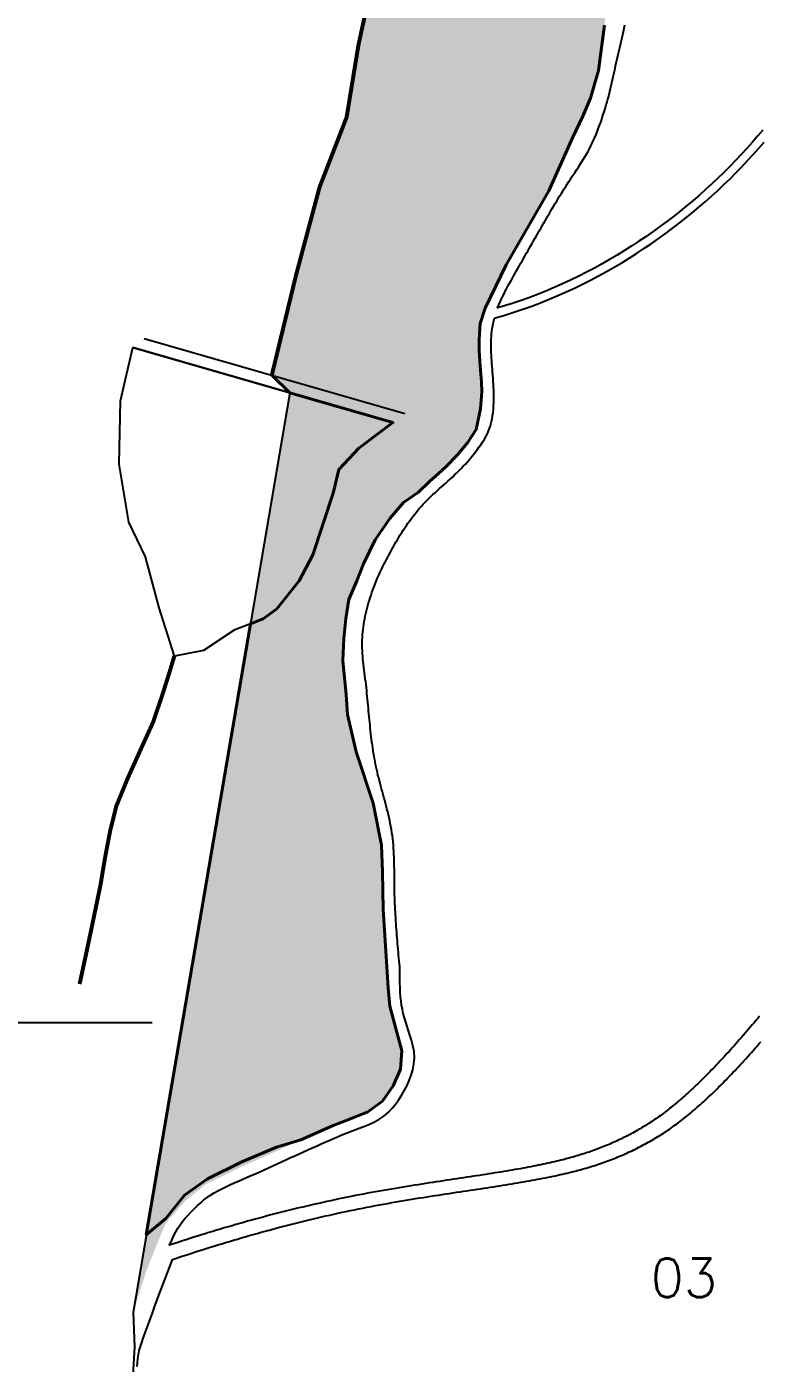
# Model space of a CAD drawing. Header units: millimetres. Extents: x 739154 to 742304, y 7812308 to 7816763.
# Drawn here: x 740225 to 740594, y 7814228 to 7814902 of the extents above; entities that cross this region are included whole.
import ezdxf
from ezdxf.enums import TextEntityAlignment as Align

# ---------------------------------------------------------------- set-up
doc = ezdxf.new("R2010")
doc.units = ezdxf.units.MM
doc.linetypes.add('CONTINUO', pattern=[0])
doc.layers.add('01140000038', color=1, linetype='Continuous', lineweight=25)
doc.layers.add('RESERVA', color=3, linetype='Continuous', lineweight=40)
for name, color, linetype in [('0114000038003', 5, 'Continuous'), ('0114000038004', 5, 'Continuous'), ('0114000038005', 5, 'Continuous'), ('CORREGO', 5, 'Continuous'), ('MALHA', 8, 'Continuous'), ('MARGEM', 5, 'Continuous'), ('REPRESA', 134, 'Continuous'), ('TEXTO_NUN_TAL', 7, 'Continuous')]:
    doc.layers.add(name, color=color, linetype=linetype)
doc.styles.add('Simplex', font='simplex.shx')

msp = doc.modelspace()

# ---------------------------------------------------------------- hatches: boundary and pattern name
at = {"layer": 'REPRESA'}
msp.add_hatch(color=134, dxfattribs=at).paths.add_polyline_path([(740369.33, 7814635.73), (740374.43, 7814651), (740379.53, 7814666.85), (740382.36, 7814678.73), (740392.56, 7814689.47), (740409.65, 7814702.42), (740357.71, 7814717.41), (740337.88, 7814600.97), (740344.39, 7814603.47), (740351.19, 7814608.57), (740362.53, 7814622.71)])
at = {"layer": 'RESERVA', "linetype": 'Continuous'}
h = msp.add_hatch(dxfattribs=at)
h.set_pattern_fill('GRASS', color=256, scale=30, style=0)
h.set_pattern_definition([(90, (-49.622, -43.414), (-21.21320343, 21.21320343), [5.625, -36.80140689]), (45, (-49.622, -43.414), (-21.21320344, 21.21320344), [5.625, -24.375]), (135, (-49.622, -43.414), (-21.21320344, -21.21320344), [5.625, -24.375])])
h.paths.add_polyline_path([(740865.49, 7815488.3), (740818.42, 7815520.2), (740797.2, 7815523), (740759.66, 7815519.22), (740673.14, 7815556.03), (740664.92, 7815565.49), (740618.76, 7815591.51), (740579.6, 7815609.39), (740525.45, 7815622.41), (740484.06, 7815623.44), (740448.46, 7815632.15), (740429.43, 7815641.94), (740435.93, 7815615.83), (740431.05, 7815576.44), (740426.43, 7815554.6), (740431.44, 7815519.74), (740440.05, 7815485.13), (740440.74, 7815461.93), (740432.26, 7815425.56), (740422.59, 7815402.51), (740418.09, 7815382.64), (740413.59, 7815362.78), (740409.48, 7815324.69), (740419.73, 7815280.33), (740424.76, 7815249.7), (740420.68, 7815196.82), (740424.73, 7815154.21), (740425.28, 7815114.85), (740423.4, 7815068.9), (740408.67, 7815025.2), (740399.2, 7814989.62), (740397.49, 7814948.99), (740398.49, 7814921.13), (740392.34, 7814892.8), (740386.35, 7814856.26), (740372.74, 7814821.06), (740360.95, 7814776.99), (740348.67, 7814726.26), (740357.71, 7814717.41), (740409.65, 7814702.42), (740392.56, 7814689.47), (740382.36, 7814678.73), (740379.53, 7814666.85), (740369.33, 7814635.73), (740362.53, 7814622.71), (740351.19, 7814608.57), (740344.39, 7814603.47), (740337.88, 7814600.97), (740278.76, 7814253.87), (740285.84, 7814275.91), (740291.41, 7814289.68), (740295.02, 7814298.54), (740305.01, 7814310.11), (740315.23, 7814318.45), (740332.98, 7814327.15), (740350.61, 7814335.08), (740363.23, 7814340.83), (740379.59, 7814348.06), (740388.25, 7814351.55), (740397.03, 7814354.99), (740404.43, 7814360.4), (740409.88, 7814368.05), (740413.57, 7814376.59), (740414.21, 7814385.81), (740408.08, 7814408.25), (740407.24, 7814417.49), (740404.84, 7814457.11), (740404.41, 7814475.96), (740403.89, 7814489.4), (740399.76, 7814510.5), (740391.15, 7814536.43), (740386.83, 7814555.26), (740386.13, 7814565.3), (740384.46, 7814582.46), (740384.88, 7814593.61), (740385.99, 7814603.65), (740387.53, 7814613.28), (740391.43, 7814622.62), (740394.78, 7814631.27), (740400.78, 7814643.26), (740408.17, 7814654), (740415, 7814662.09), (740422.57, 7814667.38), (740428.32, 7814672.8), (740432.46, 7814676.52), (740436.42, 7814680.17), (740442.07, 7814685.92), (740447.19, 7814692.16), (740451.63, 7814698.91), (740453.81, 7814709.32), (740454.5, 7814717.93), (740454.24, 7814722.8), (740453.62, 7814730.85), (740453.16, 7814738.89), (740453.2, 7814744.28), (740453.66, 7814752.39), (740456.07, 7814760.12), (740466.77, 7814781.9), (740478.74, 7814802.91), (740488.27, 7814819.15), (740495.2, 7814834.93), (740500.23, 7814846.15), (740505.4, 7814856.78), (740509.24, 7814865.94), (740513.23, 7814879.82), (740515.3, 7814895.18), (740516.34, 7814902.63), (740517.08, 7814912.23), (740516.49, 7814921.98), (740513.68, 7814937.19), (740507.04, 7814958.12), (740503.1, 7814970.97), (740501.05, 7814981.5), (740498.61, 7815000.2), (740494.58, 7815024.08), (740491.68, 7815050.82), (740490.54, 7815069.64), (740489.72, 7815085.77), (740488.67, 7815101.87), (740486.52, 7815123.26), (740484.24, 7815142.01), (740481.71, 7815155.2), (740474.46, 7815178.3), (740470.99, 7815194.07), (740468.47, 7815215.44), (740467.05, 7815228.91), (740466.46, 7815243.13), (740467.83, 7815255.67), (740470.8, 7815271.56), (740473.37, 7815287.49), (740477.06, 7815308.69), (740478.45, 7815316.64), (740480.27, 7815327.25), (740482, 7815337.87), (740484.95, 7815356.47), (740487.19, 7815369.73), (740488.66, 7815377.67), (740490.83, 7815388.21), (740492.93, 7815398.8), (740497.17, 7815411.58), (740503.85, 7815429.18), (740507.52, 7815439.35), (740511.24, 7815457.76), (740513.7, 7815468.25), (740515.19, 7815476.46), (740516.62, 7815484.1), (740518.81, 7815494.57), (740521.01, 7815505.18), (740523, 7815513.07), (740528.42, 7815520.1), (740536.9, 7815525.39), (740552.49, 7815529.15), (740571.32, 7815529.86), (740585, 7815529.72), (740595.57, 7815528.33), (740606.98, 7815524.43), (740613.33, 7815518.66), (740619.02, 7815509.72), (740625.68, 7815500.25), (740639.04, 7815490.95), (740651.07, 7815484.99), (740661.04, 7815480.94), (740670.99, 7815476.82), (740688.27, 7815469.35), (740700.34, 7815464.42), (740721.27, 7815457.74), (740734.18, 7815453.95), (740751.93, 7815446.76), (740761.65, 7815443.02), (740774.59, 7815439.32), (740787.5, 7815435.59), (740797.78, 7815432.47), (740810.65, 7815428.47), (740829.96, 7815421.41), (740840.23, 7815415.44), (740849.55, 7815408.57), (740860.31, 7815400.5), (740868.21, 7815394.67), (740876.9, 7815388.32), (740883.69, 7815383.91), (740890.47, 7815379.52), (740896.58, 7815374.35), (740902.72, 7815367.59), (740911.06, 7815358.92), (740921.37, 7815351.47), (740936.3, 7815344.99), (740944.86, 7815342.15), (740961.15, 7815338.78), (740976.9, 7815338.15), (740984.96, 7815338.59), (740998.37, 7815339.85), (741006.41, 7815340.58), (741019.82, 7815341.47), (741030.58, 7815341.78), (741041.48, 7815341.82), (741056.28, 7815342.01), (741070.95, 7815341.25), (741077.69, 7815341.76), (741091.68, 7815340.21), (741106.38, 7815340.25), (741127.38, 7815339.01), (741148.89, 7815338.43), (741174.2, 7815337.8), (741191.09, 7815337.77), (741216.08, 7815336.68), (741232.89, 7815334.76), (741247.09, 7815332.61), (741256.76, 7815331.01), (741264.06, 7815329.76), (741273.92, 7815327.85), (741282.28, 7815325.75), (741292.48, 7815322.17), (741301.07, 7815317.61), (741309.71, 7815311.55), (741316.61, 7815305.41), (741324.92, 7815296.07), (741333.22, 7815285.16), (741339.22, 7815276.35), (741346.63, 7815263.62), (741351.82, 7815252.59), (741356.37, 7815240.58), (741359.66, 7815229.21), (741362.24, 7815216.92), (741364.9, 7815203.55), (741367.29, 7815193.22), (741371.1, 7815179), (741375.9, 7815162.02), (741380.73, 7815143.44), (741384.28, 7815125.6), (741386.28, 7815109.88), (741387.69, 7815085.08), (741395.19, 7815084.98), (741395.03, 7815113.58), (741406.3, 7815310.39), (741373.4, 7815338.86), (741340.51, 7815367.34), (741327.33, 7815389.55), (741307.15, 7815409.76), (741280.54, 7815419.27), (741241.71, 7815413.71), (741200.32, 7815414.73), (741177.67, 7815417.01), (741155.02, 7815419.29), (741148.37, 7815426.35), (741143.57, 7815436.92), (741094.14, 7815442.8), (741023.02, 7815440.89), (740962.84, 7815452.25), (740923.56, 7815470.72)])

# ---------------------------------------------------------------- linework, layer by layer
at = {"layer": '01140000038', "color": 1}
msp.add_lwpolyline([(740398.49, 7814921.13), (740392.34, 7814892.8), (740386.35, 7814856.26), (740372.74, 7814821.06), (740360.95, 7814776.99), (740354.81, 7814751.63), (740348.67, 7814726.26), (740357.71, 7814717.41), (740278.76, 7814253.87), (740279.55, 7814236.54), (740277.9, 7814208.45), (740272.37, 7814184.96), (740233.23, 7813988.1), (740157.99, 7813533.59)], dxfattribs=at)
at = {"layer": '0114000038003'}
msp.add_lwpolyline([(740280.88, 7814226.65), (740280.97, 7814228.77), (740281.16, 7814230.78), (740281.47, 7814232.73), (740281.91, 7814234.72), (740282.47, 7814236.75), (740283.13, 7814238.84), (740283.88, 7814240.99), (740284.68, 7814243.18), (740285.52, 7814245.43), (740286.37, 7814247.7), (740287.2, 7814249.97), (740288.03, 7814252.23), (740288.84, 7814254.49), (740289.66, 7814256.73), (740290.47, 7814258.97), (740291.28, 7814261.21), (740292.09, 7814263.44), (740292.9, 7814265.66), (740293.72, 7814267.87), (740294.55, 7814270.08), (740295.38, 7814272.27), (740296.22, 7814274.46), (740297.07, 7814276.65), (740297.93, 7814278.82), (740298.65, 7814280.59), (740300.12, 7814281.08), (740302.04, 7814281.73), (740303.96, 7814282.37), (740305.89, 7814283.01), (740307.83, 7814283.64), (740309.76, 7814284.27), (740311.7, 7814284.89), (740313.65, 7814285.52), (740315.59, 7814286.13), (740317.54, 7814286.75), (740319.5, 7814287.36), (740321.46, 7814287.96), (740323.42, 7814288.56), (740325.39, 7814289.16), (740327.36, 7814289.75), (740329.33, 7814290.34), (740331.31, 7814290.93), (740333.29, 7814291.51), (740335.27, 7814292.08), (740337.26, 7814292.65), (740339.25, 7814293.22), (740341.25, 7814293.78), (740343.25, 7814294.33), (740345.25, 7814294.89), (740347.26, 7814295.43), (740349.27, 7814295.97), (740351.29, 7814296.51), (740353.31, 7814297.04), (740355.33, 7814297.57), (740357.36, 7814298.09), (740359.39, 7814298.61), (740361.42, 7814299.12), (740363.46, 7814299.62), (740365.5, 7814300.12), (740367.55, 7814300.62), (740369.6, 7814301.11), (740371.65, 7814301.59), (740373.71, 7814302.07), (740375.77, 7814302.54), (740377.84, 7814303.01), (740379.91, 7814303.47), (740381.98, 7814303.93), (740384.06, 7814304.38), (740386.14, 7814304.82), (740388.23, 7814305.26), (740390.32, 7814305.69), (740392.41, 7814306.12), (740394.51, 7814306.54), (740396.61, 7814306.95), (740398.71, 7814307.36), (740400.82, 7814307.76), (740402.92, 7814308.15), (740405, 7814308.53), (740407.07, 7814308.9), (740409.12, 7814309.27), (740411.16, 7814309.62), (740413.18, 7814309.97), (740415.19, 7814310.31), (740417.19, 7814310.65), (740419.16, 7814310.97), (740421.13, 7814311.3), (740423.08, 7814311.61), (740425.01, 7814311.92), (740426.92, 7814312.22), (740428.83, 7814312.52), (740430.71, 7814312.81), (740432.58, 7814313.1), (740434.44, 7814313.38), (740436.28, 7814313.66), (740438.1, 7814313.94), (740439.91, 7814314.21), (740441.7, 7814314.48), (740443.48, 7814314.75), (740445.24, 7814315.01), (740446.98, 7814315.27), (740448.71, 7814315.53), (740450.42, 7814315.79), (740452.11, 7814316.04), (740453.79, 7814316.29), (740455.45, 7814316.54), (740457.1, 7814316.79), (740458.73, 7814317.04), (740460.34, 7814317.29), (740461.94, 7814317.54), (740463.52, 7814317.79), (740465.08, 7814318.03), (740466.63, 7814318.28), (740468.16, 7814318.53), (740469.67, 7814318.77), (740471.17, 7814319.02), (740472.65, 7814319.27), (740474.11, 7814319.52), (740475.56, 7814319.77), (740476.98, 7814320.02), (740478.4, 7814320.27), (740479.79, 7814320.52), (740481.17, 7814320.77), (740482.53, 7814321.02), (740483.87, 7814321.28), (740485.2, 7814321.53), (740486.51, 7814321.79), (740487.8, 7814322.05), (740489.07, 7814322.31), (740490.33, 7814322.57), (740491.57, 7814322.84), (740492.79, 7814323.1), (740493.99, 7814323.37), (740495.17, 7814323.63), (740496.34, 7814323.9), (740497.49, 7814324.18), (740498.62, 7814324.45), (740499.74, 7814324.72), (740500.83, 7814325), (740501.91, 7814325.28), (740502.98, 7814325.56), (740504.02, 7814325.84), (740505.04, 7814326.12), (740506.06, 7814326.4), (740507.06, 7814326.69), (740508.04, 7814326.98), (740509.02, 7814327.28), (740509.98, 7814327.57), (740510.93, 7814327.87), (740511.87, 7814328.17), (740512.8, 7814328.48), (740513.74, 7814328.8), (740514.68, 7814329.12), (740515.61, 7814329.45), (740516.55, 7814329.78), (740517.47, 7814330.12), (740518.4, 7814330.46), (740519.32, 7814330.81), (740520.24, 7814331.17), (740521.16, 7814331.53), (740522.08, 7814331.9), (740522.99, 7814332.27), (740523.89, 7814332.65), (740524.8, 7814333.03), (740525.7, 7814333.42), (740526.59, 7814333.82), (740527.48, 7814334.22), (740528.37, 7814334.62), (740529.25, 7814335.03), (740530.13, 7814335.44), (740531, 7814335.86), (740531.87, 7814336.29), (740532.73, 7814336.72), (740533.59, 7814337.15), (740534.44, 7814337.59), (740535.29, 7814338.03), (740536.13, 7814338.48), (740536.97, 7814338.93), (740537.8, 7814339.38), (740538.62, 7814339.84), (740539.44, 7814340.31), (740540.25, 7814340.77), (740541.06, 7814341.25), (740541.86, 7814341.72), (740542.65, 7814342.2), (740543.44, 7814342.68), (740544.22, 7814343.17), (740545, 7814343.66), (740545.77, 7814344.15), (740546.53, 7814344.65), (740547.28, 7814345.15), (740548.03, 7814345.65), (740548.78, 7814346.16), (740549.51, 7814346.67), (740550.25, 7814347.19), (740550.99, 7814347.72), (740551.74, 7814348.27), (740552.5, 7814348.82), (740553.26, 7814349.39), (740554.02, 7814349.97), (740554.79, 7814350.56), (740555.56, 7814351.16), (740556.34, 7814351.77), (740557.12, 7814352.4), (740557.92, 7814353.04), (740558.71, 7814353.69), (740559.51, 7814354.36), (740560.32, 7814355.03), (740561.13, 7814355.72), (740561.95, 7814356.43), (740562.77, 7814357.14), (740563.6, 7814357.87), (740564.44, 7814358.61), (740565.27, 7814359.36), (740566.12, 7814360.13), (740566.97, 7814360.9), (740567.82, 7814361.69), (740568.68, 7814362.5), (740569.54, 7814363.31), (740570.41, 7814364.14), (740571.28, 7814364.97), (740572.15, 7814365.82), (740573.03, 7814366.68), (740573.91, 7814367.56), (740574.8, 7814368.44), (740575.69, 7814369.34), (740576.59, 7814370.25), (740577.49, 7814371.17), (740578.39, 7814372.1), (740579.3, 7814373.04), (740580.21, 7814373.99), (740581.12, 7814374.95), (740582.03, 7814375.91), (740582.95, 7814376.89), (740583.86, 7814377.87), (740584.78, 7814378.86), (740585.7, 7814379.86), (740586.61, 7814380.87), (740587.54, 7814381.89), (740588.46, 7814382.92), (740589.38, 7814383.95), (740590.31, 7814384.99), (740591.24, 7814386.04), (740592.17, 7814387.1), (740593.1, 7814388.17), (740594.03, 7814389.25), (740594.97, 7814390.33)], dxfattribs=at)
at = {"layer": '0114000038004'}
msp.add_lwpolyline([(740594.34, 7814403.24), (740593.42, 7814402.14), (740592.5, 7814401.04), (740591.59, 7814399.94), (740590.67, 7814398.86), (740589.76, 7814397.78), (740588.85, 7814396.71), (740587.95, 7814395.65), (740587.04, 7814394.6), (740586.14, 7814393.55), (740585.24, 7814392.52), (740584.34, 7814391.49), (740583.45, 7814390.47), (740582.55, 7814389.45), (740581.66, 7814388.45), (740580.77, 7814387.45), (740579.88, 7814386.47), (740578.99, 7814385.49), (740578.11, 7814384.51), (740577.23, 7814383.55), (740576.34, 7814382.6), (740575.47, 7814381.65), (740574.59, 7814380.71), (740573.71, 7814379.78), (740572.84, 7814378.85), (740571.96, 7814377.94), (740571.09, 7814377.03), (740570.22, 7814376.13), (740569.36, 7814375.25), (740568.5, 7814374.37), (740567.64, 7814373.51), (740566.79, 7814372.66), (740565.94, 7814371.82), (740565.1, 7814370.99), (740564.26, 7814370.17), (740563.42, 7814369.36), (740562.59, 7814368.56), (740561.77, 7814367.78), (740560.95, 7814367.01), (740560.13, 7814366.25), (740559.32, 7814365.5), (740558.51, 7814364.76), (740557.71, 7814364.03), (740556.92, 7814363.32), (740556.12, 7814362.62), (740555.34, 7814361.93), (740554.56, 7814361.25), (740553.78, 7814360.59), (740553.01, 7814359.93), (740552.25, 7814359.29), (740551.49, 7814358.66), (740550.74, 7814358.05), (740549.99, 7814357.44), (740549.25, 7814356.85), (740548.52, 7814356.27), (740547.79, 7814355.7), (740547.07, 7814355.15), (740546.35, 7814354.6), (740545.63, 7814354.07), (740544.92, 7814353.54), (740544.22, 7814353.03), (740543.52, 7814352.53), (740542.83, 7814352.04), (740542.14, 7814351.56), (740541.45, 7814351.08), (740540.75, 7814350.61), (740540.05, 7814350.14), (740539.34, 7814349.68), (740538.62, 7814349.21), (740537.9, 7814348.75), (740537.17, 7814348.3), (740536.44, 7814347.84), (740535.7, 7814347.39), (740534.95, 7814346.94), (740534.2, 7814346.5), (740533.44, 7814346.06), (740532.67, 7814345.62), (740531.9, 7814345.19), (740531.13, 7814344.76), (740530.35, 7814344.33), (740529.56, 7814343.91), (740528.77, 7814343.49), (740527.97, 7814343.07), (740527.17, 7814342.66), (740526.37, 7814342.26), (740525.55, 7814341.85), (740524.74, 7814341.45), (740523.92, 7814341.06), (740523.09, 7814340.67), (740522.26, 7814340.29), (740521.43, 7814339.9), (740520.59, 7814339.53), (740519.75, 7814339.16), (740518.9, 7814338.79), (740518.05, 7814338.43), (740517.2, 7814338.07), (740516.34, 7814337.72), (740515.49, 7814337.37), (740514.62, 7814337.03), (740513.76, 7814336.69), (740512.89, 7814336.36), (740512.02, 7814336.03), (740511.14, 7814335.71), (740510.27, 7814335.4), (740509.39, 7814335.09), (740508.51, 7814334.78), (740507.62, 7814334.48), (740506.74, 7814334.19), (740505.86, 7814333.9), (740504.97, 7814333.62), (740504.07, 7814333.34), (740503.16, 7814333.06), (740502.23, 7814332.78), (740501.29, 7814332.51), (740500.35, 7814332.24), (740499.38, 7814331.97), (740498.41, 7814331.7), (740497.41, 7814331.43), (740496.4, 7814331.17), (740495.37, 7814330.91), (740494.33, 7814330.64), (740493.26, 7814330.38), (740492.18, 7814330.12), (740491.09, 7814329.86), (740489.97, 7814329.61), (740488.84, 7814329.35), (740487.69, 7814329.1), (740486.52, 7814328.84), (740485.33, 7814328.59), (740484.13, 7814328.34), (740482.91, 7814328.09), (740481.68, 7814327.84), (740480.42, 7814327.59), (740479.15, 7814327.35), (740477.86, 7814327.1), (740476.56, 7814326.86), (740475.23, 7814326.61), (740473.89, 7814326.37), (740472.54, 7814326.13), (740471.17, 7814325.89), (740469.78, 7814325.65), (740468.37, 7814325.41), (740466.95, 7814325.17), (740465.51, 7814324.93), (740464.05, 7814324.69), (740462.58, 7814324.45), (740461.09, 7814324.21), (740459.58, 7814323.97), (740458.06, 7814323.73), (740456.52, 7814323.49), (740454.97, 7814323.25), (740453.4, 7814323.01), (740451.81, 7814322.77), (740450.21, 7814322.53), (740448.59, 7814322.28), (740446.96, 7814322.03), (740445.3, 7814321.79), (740443.64, 7814321.54), (740441.95, 7814321.29), (740440.25, 7814321.03), (740438.54, 7814320.77), (740436.8, 7814320.51), (740435.06, 7814320.25), (740433.29, 7814319.99), (740431.52, 7814319.72), (740429.72, 7814319.44), (740427.91, 7814319.17), (740426.09, 7814318.89), (740424.25, 7814318.6), (740422.39, 7814318.31), (740420.52, 7814318.02), (740418.63, 7814317.72), (740416.73, 7814317.41), (740414.82, 7814317.1), (740412.88, 7814316.78), (740410.94, 7814316.45), (740408.98, 7814316.12), (740407, 7814315.78), (740405.01, 7814315.44), (740403, 7814315.08), (740400.98, 7814314.72), (740398.94, 7814314.35), (740396.89, 7814313.97), (740394.83, 7814313.58), (740392.76, 7814313.19), (740390.7, 7814312.79), (740388.64, 7814312.38), (740386.58, 7814311.96), (740384.53, 7814311.54), (740382.49, 7814311.12), (740380.44, 7814310.69), (740378.4, 7814310.25), (740376.36, 7814309.81), (740374.33, 7814309.36), (740372.3, 7814308.91), (740370.28, 7814308.45), (740368.26, 7814307.98), (740366.24, 7814307.51), (740364.23, 7814307.04), (740362.22, 7814306.56), (740360.21, 7814306.07), (740358.21, 7814305.58), (740356.21, 7814305.09), (740354.22, 7814304.59), (740352.22, 7814304.08), (740350.24, 7814303.57), (740348.25, 7814303.05), (740346.27, 7814302.53), (740344.3, 7814302.01), (740342.33, 7814301.48), (740340.36, 7814300.94), (740338.39, 7814300.4), (740336.43, 7814299.86), (740334.47, 7814299.31), (740332.52, 7814298.76), (740330.57, 7814298.2), (740328.62, 7814297.64), (740326.68, 7814297.07), (740324.74, 7814296.5), (740322.81, 7814295.93), (740320.88, 7814295.35), (740318.95, 7814294.77), (740317.02, 7814294.18), (740315.1, 7814293.59), (740313.19, 7814293), (740311.27, 7814292.4), (740309.36, 7814291.79), (740307.46, 7814291.19), (740305.55, 7814290.58), (740303.66, 7814289.96), (740301.76, 7814289.35), (740299.87, 7814288.73), (740297.98, 7814288.1), (740297.19, 7814287.84), (740297.19, 7814287.84), (740298.44, 7814290.64), (740299.4, 7814292.67), (740300.38, 7814294.6), (740301.4, 7814296.39), (740302.49, 7814298.08), (740303.71, 7814299.73), (740305.04, 7814301.37), (740306.48, 7814302.99), (740308.01, 7814304.61), (740309.61, 7814306.21), (740311.23, 7814307.77), (740312.86, 7814309.23), (740314.5, 7814310.61), (740316.15, 7814311.88), (740317.86, 7814313.05), (740319.65, 7814314.16), (740321.53, 7814315.23), (740323.48, 7814316.25), (740325.5, 7814317.24), (740327.58, 7814318.21), (740329.72, 7814319.16), (740331.9, 7814320.12), (740334.11, 7814321.09), (740336.32, 7814322.06), (740338.53, 7814323.04), (740340.72, 7814324.02), (740342.92, 7814325.01), (740345.11, 7814326), (740347.29, 7814326.98), (740349.47, 7814327.97), (740351.65, 7814328.96), (740353.82, 7814329.95), (740355.99, 7814330.94), (740358.15, 7814331.93), (740360.31, 7814332.91), (740362.47, 7814333.89), (740364.63, 7814334.87), (740366.79, 7814335.85), (740368.94, 7814336.82), (740371.1, 7814337.79), (740373.25, 7814338.75), (740375.4, 7814339.7), (740377.54, 7814340.65), (740379.69, 7814341.58), (740381.84, 7814342.5), (740384, 7814343.4), (740386.16, 7814344.28), (740388.34, 7814345.15), (740390.52, 7814345.99), (740392.73, 7814346.82), (740395.04, 7814347.68), (740397.47, 7814348.63), (740399.98, 7814349.75), (740402.53, 7814351.11), (740405.05, 7814352.81), (740407.37, 7814354.8), (740409.38, 7814356.94), (740411.14, 7814359.12), (740412.71, 7814361.31), (740414.17, 7814363.54), (740415.55, 7814365.87), (740416.81, 7814368.3), (740417.94, 7814370.84), (740418.9, 7814373.49), (740419.68, 7814376.27), (740420.23, 7814379.19), (740420.47, 7814382.28), (740420.32, 7814385.48), (740419.78, 7814388.48), (740419.04, 7814391.17), (740418.25, 7814393.6), (740417.5, 7814395.86), (740416.78, 7814398.09), (740416.1, 7814400.28), (740415.48, 7814402.44), (740414.92, 7814404.56), (740414.45, 7814406.66), (740414.07, 7814408.74), (740413.77, 7814410.87), (740413.54, 7814413.04), (740413.37, 7814415.25), (740413.25, 7814417.5), (740413.17, 7814419.8), (740413.13, 7814422.12), (740413.1, 7814424.48), (740413.09, 7814428.15), (740412.96, 7814429.61), (740412.82, 7814431.07), (740412.69, 7814432.52), (740412.57, 7814433.97), (740412.44, 7814435.43), (740412.31, 7814436.88), (740412.19, 7814438.33), (740412.06, 7814439.78), (740411.94, 7814441.23), (740411.82, 7814442.67), (740411.71, 7814444.12), (740411.6, 7814445.57), (740411.49, 7814447.01), (740411.38, 7814448.45), (740411.28, 7814449.9), (740411.19, 7814451.34), (740411.09, 7814452.78), (740411.01, 7814454.22), (740410.92, 7814455.66), (740410.85, 7814457.09), (740410.78, 7814458.53), (740410.71, 7814459.97), (740410.65, 7814461.4), (740410.6, 7814462.84), (740410.55, 7814464.27), (740410.52, 7814465.71), (740410.49, 7814467.14), (740410.46, 7814468.58), (740410.45, 7814470.02), (740410.43, 7814471.47), (740410.42, 7814472.93), (740410.42, 7814474.4), (740410.41, 7814475.88), (740410.39, 7814477.36), (740410.37, 7814478.85), (740410.35, 7814480.35), (740410.31, 7814481.86), (740410.26, 7814483.37), (740410.2, 7814484.89), (740410.12, 7814486.42), (740410.02, 7814487.95), (740409.91, 7814489.5), (740409.76, 7814491.04), (740409.59, 7814492.59), (740409.4, 7814494.15), (740409.17, 7814495.69), (740408.93, 7814497.23), (740408.66, 7814498.75), (740408.37, 7814500.27), (740408.06, 7814501.78), (740407.74, 7814503.27), (740407.4, 7814504.76), (740407.05, 7814506.24), (740406.69, 7814507.71), (740406.31, 7814509.18), (740405.93, 7814510.63), (740405.55, 7814512.07), (740405.16, 7814513.51), (740404.77, 7814514.93), (740404.38, 7814516.35), (740403.99, 7814517.76), (740403.61, 7814519.16), (740403.23, 7814520.55), (740402.87, 7814521.93), (740402.51, 7814523.31), (740402.16, 7814524.68), (740401.83, 7814526.04), (740401.52, 7814527.4), (740401.22, 7814528.76), (740400.94, 7814530.12), (740400.67, 7814531.5), (740400.42, 7814532.87), (740400.17, 7814534.26), (740399.94, 7814535.65), (740399.73, 7814537.04), (740399.52, 7814538.45), (740399.32, 7814539.85), (740399.13, 7814541.27), (740398.95, 7814542.68), (740398.78, 7814544.11), (740398.62, 7814545.53), (740398.46, 7814546.96), (740398.3, 7814548.4), (740398.16, 7814549.84), (740398.01, 7814551.28), (740397.87, 7814552.72), (740397.73, 7814554.17), (740397.6, 7814555.62), (740397.46, 7814557.08), (740397.33, 7814558.54), (740397.19, 7814560), (740397.05, 7814561.46), (740396.91, 7814562.93), (740396.77, 7814564.4), (740396.62, 7814565.88), (740396.46, 7814567.36), (740396.3, 7814568.84), (740396.13, 7814570.32), (740395.95, 7814571.81), (740395.76, 7814573.29), (740395.58, 7814574.75), (740395.39, 7814576.2), (740395.21, 7814577.64), (740395.04, 7814579.07), (740394.87, 7814580.48), (740394.72, 7814581.89), (740394.58, 7814583.28), (740394.46, 7814584.66), (740394.36, 7814586.02), (740394.29, 7814587.38), (740394.24, 7814588.72), (740394.22, 7814590.05), (740394.22, 7814591.38), (740394.26, 7814592.71), (740394.33, 7814594.05), (740394.42, 7814595.39), (740394.54, 7814596.73), (740394.68, 7814598.08), (740394.86, 7814599.43), (740395.05, 7814600.77), (740395.27, 7814602.12), (740395.52, 7814603.46), (740395.78, 7814604.81), (740396.07, 7814606.15), (740396.38, 7814607.49), (740396.71, 7814608.82), (740397.06, 7814610.15), (740397.43, 7814611.48), (740397.82, 7814612.8), (740398.23, 7814614.12), (740398.66, 7814615.43), (740399.11, 7814616.74), (740399.57, 7814618.05), (740400.05, 7814619.35), (740400.55, 7814620.64), (740401.07, 7814621.93), (740401.6, 7814623.22), (740402.15, 7814624.5), (740402.71, 7814625.78), (740403.29, 7814627.05), (740403.88, 7814628.32), (740404.49, 7814629.59), (740405.11, 7814630.85), (740405.74, 7814632.11), (740406.39, 7814633.37), (740407.05, 7814634.63), (740407.71, 7814635.88), (740408.39, 7814637.13), (740409.08, 7814638.38), (740409.78, 7814639.63), (740410.49, 7814640.87), (740411.21, 7814642.11), (740411.93, 7814643.33), (740412.66, 7814644.55), (740413.4, 7814645.76), (740414.15, 7814646.96), (740414.91, 7814648.14), (740415.68, 7814649.31), (740416.46, 7814650.47), (740417.25, 7814651.62), (740418.05, 7814652.75), (740418.86, 7814653.87), (740419.69, 7814654.97), (740420.53, 7814656.06), (740421.38, 7814657.12), (740422.25, 7814658.17), (740423.13, 7814659.2), (740424.03, 7814660.22), (740424.94, 7814661.21), (740425.88, 7814662.19), (740426.84, 7814663.17), (740427.82, 7814664.13), (740428.83, 7814665.1), (740429.85, 7814666.06), (740430.89, 7814667.03), (740431.95, 7814667.99), (740433.02, 7814668.96), (740434.1, 7814669.93), (740435.19, 7814670.91), (740436.29, 7814671.9), (740437.39, 7814672.89), (740438.5, 7814673.91), (740439.61, 7814674.93), (740440.72, 7814675.97), (740441.82, 7814677.03), (740442.92, 7814678.11), (740444.02, 7814679.22), (740445.1, 7814680.35), (740446.16, 7814681.49), (740447.2, 7814682.66), (740448.22, 7814683.84), (740449.22, 7814685.04), (740450.2, 7814686.24), (740451.15, 7814687.47), (740452.1, 7814688.7), (740453.02, 7814689.95), (740453.94, 7814691.23), (740454.87, 7814692.59), (740455.79, 7814694.04), (740456.67, 7814695.59), (740457.49, 7814697.25), (740458.19, 7814698.98), (740458.77, 7814700.71), (740459.24, 7814702.44), (740459.62, 7814704.16), (740459.91, 7814705.86), (740460.13, 7814707.54), (740460.29, 7814709.2), (740460.41, 7814710.82), (740460.48, 7814712.43), (740460.52, 7814714.03), (740460.53, 7814715.61), (740460.51, 7814717.17), (740460.47, 7814718.73), (740460.4, 7814720.27), (740460.32, 7814721.79), (740460.23, 7814723.3), (740460.12, 7814724.8), (740460, 7814726.29), (740459.89, 7814727.76), (740459.77, 7814729.22), (740459.65, 7814730.67), (740459.54, 7814732.1), (740459.44, 7814733.52), (740459.34, 7814734.93), (740459.26, 7814736.33), (740459.2, 7814737.72), (740459.16, 7814739.09), (740459.13, 7814740.46), (740459.13, 7814741.81), (740459.16, 7814743.16), (740459.22, 7814744.49), (740459.3, 7814745.83), (740459.41, 7814747.15), (740459.56, 7814748.47), (740459.73, 7814749.78), (740459.94, 7814751.08), (740460.18, 7814752.36), (740460.45, 7814753.63), (740460.8, 7814755.05), (740461.33, 7814755.19), (740466.02, 7814756.55), (740470.63, 7814758), (740475.18, 7814759.52), (740479.66, 7814761.12), (740484.08, 7814762.79), (740488.43, 7814764.54), (740492.72, 7814766.35), (740496.95, 7814768.22), (740501.12, 7814770.15), (740505.23, 7814772.15), (740509.28, 7814774.2), (740513.27, 7814776.31), (740517.21, 7814778.47), (740521.1, 7814780.69), (740524.93, 7814782.95), (740528.7, 7814785.27), (740532.43, 7814787.63), (740536.1, 7814790.04), (740539.73, 7814792.49), (740543.3, 7814794.99), (740546.82, 7814797.54), (740550.3, 7814800.13), (740553.73, 7814802.76), (740557.11, 7814805.43), (740560.45, 7814808.15), (740563.73, 7814810.9), (740566.98, 7814813.7), (740570.17, 7814816.54), (740573.32, 7814819.42), (740576.42, 7814822.34), (740579.48, 7814825.3), (740582.49, 7814828.3), (740585.45, 7814831.33), (740588.36, 7814834.4), (740591.21, 7814837.49), (740594, 7814840.62), (740596.74, 7814843.76)], dxfattribs=at)
at = {"layer": '0114000038005'}
msp.add_lwpolyline([(740596, 7814849.79), (740593.36, 7814846.66), (740590.66, 7814843.56), (740587.91, 7814840.49), (740585.1, 7814837.44), (740582.24, 7814834.42), (740579.33, 7814831.43), (740576.36, 7814828.48), (740573.35, 7814825.56), (740570.29, 7814822.69), (740567.19, 7814819.85), (740564.04, 7814817.05), (740560.85, 7814814.3), (740557.61, 7814811.58), (740554.32, 7814808.91), (740550.99, 7814806.27), (740547.61, 7814803.68), (740544.19, 7814801.13), (740540.72, 7814798.63), (740537.2, 7814796.16), (740533.63, 7814793.75), (740530.01, 7814791.37), (740526.35, 7814789.05), (740522.63, 7814786.77), (740518.86, 7814784.54), (740515.04, 7814782.36), (740511.16, 7814780.24), (740507.23, 7814778.16), (740503.25, 7814776.14), (740499.21, 7814774.18), (740495.11, 7814772.28), (740490.95, 7814770.44), (740486.74, 7814768.66), (740482.46, 7814766.95), (740478.13, 7814765.3), (740473.72, 7814763.73), (740469.26, 7814762.24), (740464.73, 7814760.82), (740462.38, 7814760.14), (740463.88, 7814763.56), (740464.44, 7814764.8), (740465.04, 7814766.05), (740465.65, 7814767.3), (740466.29, 7814768.55), (740466.95, 7814769.8), (740467.62, 7814771.06), (740468.3, 7814772.32), (740469, 7814773.59), (740469.7, 7814774.86), (740470.41, 7814776.14), (740471.12, 7814777.41), (740471.84, 7814778.68), (740472.55, 7814779.95), (740473.27, 7814781.22), (740473.99, 7814782.49), (740474.71, 7814783.75), (740475.43, 7814785.02), (740476.15, 7814786.29), (740476.87, 7814787.55), (740477.6, 7814788.82), (740478.32, 7814790.09), (740479.05, 7814791.35), (740479.77, 7814792.62), (740480.5, 7814793.89), (740481.22, 7814795.16), (740481.95, 7814796.43), (740482.67, 7814797.7), (740483.39, 7814798.96), (740484.12, 7814800.23), (740484.84, 7814801.49), (740485.57, 7814802.76), (740486.3, 7814804.02), (740487.02, 7814805.27), (740487.75, 7814806.53), (740488.48, 7814807.78), (740489.22, 7814809.04), (740489.95, 7814810.28), (740490.69, 7814811.53), (740491.43, 7814812.77), (740492.18, 7814814.01), (740492.92, 7814815.25), (740493.67, 7814816.48), (740494.43, 7814817.71), (740495.19, 7814818.94), (740495.95, 7814820.16), (740496.72, 7814821.38), (740497.49, 7814822.59), (740498.27, 7814823.8), (740499.05, 7814825.01), (740499.84, 7814826.21), (740500.63, 7814827.41), (740501.44, 7814828.62), (740502.26, 7814829.84), (740503.08, 7814831.08), (740503.91, 7814832.33), (740504.74, 7814833.61), (740505.56, 7814834.91), (740506.37, 7814836.23), (740507.17, 7814837.58), (740507.95, 7814838.96), (740508.7, 7814840.37), (740509.42, 7814841.79), (740510.11, 7814843.22), (740510.77, 7814844.65), (740511.39, 7814846.09), (740511.99, 7814847.53), (740512.56, 7814848.96), (740513.12, 7814850.4), (740513.65, 7814851.83), (740514.17, 7814853.26), (740514.67, 7814854.69), (740515.16, 7814856.13), (740515.64, 7814857.57), (740516.1, 7814859.02), (740516.56, 7814860.47), (740516.99, 7814861.93), (740517.42, 7814863.39), (740517.83, 7814864.86), (740518.22, 7814866.33), (740518.6, 7814867.8), (740518.96, 7814869.27), (740519.31, 7814870.73), (740519.65, 7814872.19), (740519.98, 7814873.65), (740520.31, 7814875.09), (740520.63, 7814876.54), (740520.94, 7814877.97), (740521.25, 7814879.4), (740521.57, 7814880.82), (740521.88, 7814882.23), (740522.2, 7814883.63), (740522.52, 7814885.03), (740522.85, 7814886.44), (740523.18, 7814887.85), (740523.52, 7814889.26), (740523.86, 7814890.68), (740524.2, 7814892.1), (740524.55, 7814893.53), (740524.89, 7814894.97), (740525.23, 7814896.43), (740525.57, 7814897.94), (740525.9, 7814899.5), (740526.19, 7814901.12), (740526.43, 7814902.8)], dxfattribs=at)
at = {"layer": 'CORREGO', "linetype": 'CONTINUO', "const_width": 2}
for points in [[(740398.49, 7814921.13), (740392.34, 7814892.8), (740386.35, 7814856.26), (740372.74, 7814821.06), (740360.95, 7814776.99), (740348.67, 7814726.26)], [(740299.59, 7814584.73), (740296.98, 7814576.08), (740293.37, 7814564.63), (740288.82, 7814551.29), (740282.61, 7814537.63), (740276.22, 7814523.43), (740270.33, 7814509.09), (740267.17, 7814496.26), (740264.69, 7814483.24), (740262.41, 7814469.53), (740258.58, 7814451), (740254.9, 7814433.55), (740251.84, 7814419.42)]]:
    msp.add_lwpolyline(points, dxfattribs=at)
at = {"layer": 'MALHA', "color": 8}
msp.add_line((739304.04, 7814400), (740288.44, 7814400), dxfattribs=at)
at = {"layer": 'MARGEM', "color": 174, "linetype": 'CONTINUO'}
for p, q in [((740272.44, 7814713.32), (740278.67, 7814740.21)), ((740271.74, 7814681.34), (740272.44, 7814713.32)), ((740409.65, 7814702.42), (740392.56, 7814689.47)), ((740392.56, 7814689.47), (740382.36, 7814678.73)), ((740276.61, 7814652.15), (740271.74, 7814681.34)), ((740382.36, 7814678.73), (740379.53, 7814666.85)), ((740379.53, 7814666.85), (740374.43, 7814651)), ((740284.97, 7814634.77), (740276.61, 7814652.15)), ((740374.43, 7814651), (740369.33, 7814635.73)), ((740291.93, 7814609.05), (740284.97, 7814634.77)), ((740369.33, 7814635.73), (740362.53, 7814622.71)), ((740362.53, 7814622.71), (740351.19, 7814608.57)), ((740299.59, 7814584.73), (740291.93, 7814609.05)), ((740351.19, 7814608.57), (740344.39, 7814603.47)), ((740337.88, 7814600.97), (740329.66, 7814597.82)), ((740344.39, 7814603.47), (740337.88, 7814600.97)), ((740329.66, 7814597.82), (740314.21, 7814587.51)), ((740314.21, 7814587.51), (740299.59, 7814584.73))]:
    msp.add_line(p, q, dxfattribs=at)
at = {"layer": 'REPRESA', "color": 7, "linetype": 'CONTINUO'}
for p, q in [((740284.36, 7814744.82), (740415.62, 7814706.95)), ((740409.65, 7814702.42), (740278.67, 7814740.21))]:
    msp.add_line(p, q, dxfattribs=at)
at = {"layer": 'REPRESA', "linetype": 'Continuous', "flags": 128}
for points in [[(740337.88, 7814600.97), (740329.66, 7814597.82), (740314.21, 7814587.51), (740299.59, 7814584.73), (740291.93, 7814609.05), (740284.97, 7814634.77), (740276.61, 7814652.15), (740271.74, 7814681.34), (740272.44, 7814713.32), (740278.67, 7814740.21), (740409.65, 7814702.42), (740392.56, 7814689.47), (740382.36, 7814678.73), (740379.53, 7814666.85), (740374.43, 7814651), (740369.33, 7814635.73), (740362.53, 7814622.71), (740351.19, 7814608.57), (740344.39, 7814603.47)], [(740337.88, 7814600.97), (740329.66, 7814597.82), (740314.21, 7814587.51), (740299.59, 7814584.73), (740291.93, 7814609.05), (740284.97, 7814634.77), (740276.61, 7814652.15), (740271.74, 7814681.34), (740272.44, 7814713.32), (740278.67, 7814740.21), (740409.65, 7814702.42), (740392.56, 7814689.47), (740382.36, 7814678.73), (740379.53, 7814666.85), (740374.43, 7814651), (740369.33, 7814635.73), (740362.53, 7814622.71), (740351.19, 7814608.57), (740344.39, 7814603.47)], [(740392.56, 7814689.47), (740409.65, 7814702.42), (740357.71, 7814717.41), (740337.88, 7814600.97), (740344.39, 7814603.47), (740351.19, 7814608.57), (740362.53, 7814622.71), (740369.33, 7814635.73), (740379.53, 7814666.85), (740382.36, 7814678.73)]]:
    msp.add_lwpolyline(points, close=True, dxfattribs=at)
at = {"layer": 'RESERVA', "linetype": 'Continuous', "flags": 128}
msp.add_lwpolyline([(740398.49, 7814921.13), (740392.34, 7814892.8), (740386.35, 7814856.26), (740372.74, 7814821.06), (740360.95, 7814776.99), (740348.67, 7814726.26), (740357.71, 7814717.41), (740409.65, 7814702.42), (740392.56, 7814689.47), (740382.36, 7814678.73), (740379.53, 7814666.85), (740369.33, 7814635.73), (740362.53, 7814622.71), (740351.19, 7814608.57), (740344.39, 7814603.47), (740337.88, 7814600.97), (740285.44, 7814293.1), (740295.23, 7814301.34), (740304.7, 7814313.08), (740316.24, 7814321.21), (740333.54, 7814329.76), (740350.95, 7814337.18), (740363.23, 7814340.83), (740379.59, 7814348.06), (740388.25, 7814351.55), (740397.03, 7814354.99), (740404.43, 7814360.4), (740409.88, 7814368.05), (740413.57, 7814376.59), (740414.21, 7814385.81), (740408.08, 7814408.25), (740407.24, 7814417.49), (740404.84, 7814457.11), (740404.41, 7814475.96), (740403.89, 7814489.4), (740399.76, 7814510.5), (740391.15, 7814536.43), (740386.83, 7814555.26), (740386.13, 7814565.3), (740384.46, 7814582.46), (740384.88, 7814593.61), (740385.99, 7814603.65), (740387.53, 7814613.28), (740391.43, 7814622.62), (740394.78, 7814631.27), (740400.78, 7814643.26), (740408.17, 7814654), (740415, 7814662.09), (740422.57, 7814667.38), (740428.32, 7814672.8), (740432.46, 7814676.52), (740436.42, 7814680.17), (740442.07, 7814685.92), (740447.19, 7814692.16), (740451.63, 7814698.91), (740453.81, 7814709.32), (740454.5, 7814717.93), (740454.24, 7814722.8), (740453.62, 7814730.85), (740453.16, 7814738.89), (740453.2, 7814744.28), (740453.66, 7814752.39), (740456.07, 7814760.12), (740466.77, 7814781.9), (740478.74, 7814802.91), (740488.27, 7814819.15), (740495.2, 7814834.93), (740500.23, 7814846.15), (740505.4, 7814856.78), (740509.24, 7814865.94), (740513.23, 7814879.82), (740515.3, 7814895.18), (740516.34, 7814902.63)], dxfattribs=at)

# ---------------------------------------------------------------- texts
at = {"layer": 'TEXTO_NUN_TAL', "linetype": 'Continuous', "style": 'Simplex'}
msp.add_text('03', height=19.5, dxfattribs=at).set_placement((740556.24, 7814271.37), align=Align.MIDDLE_CENTER)

doc.saveas('drawing.dxf')
